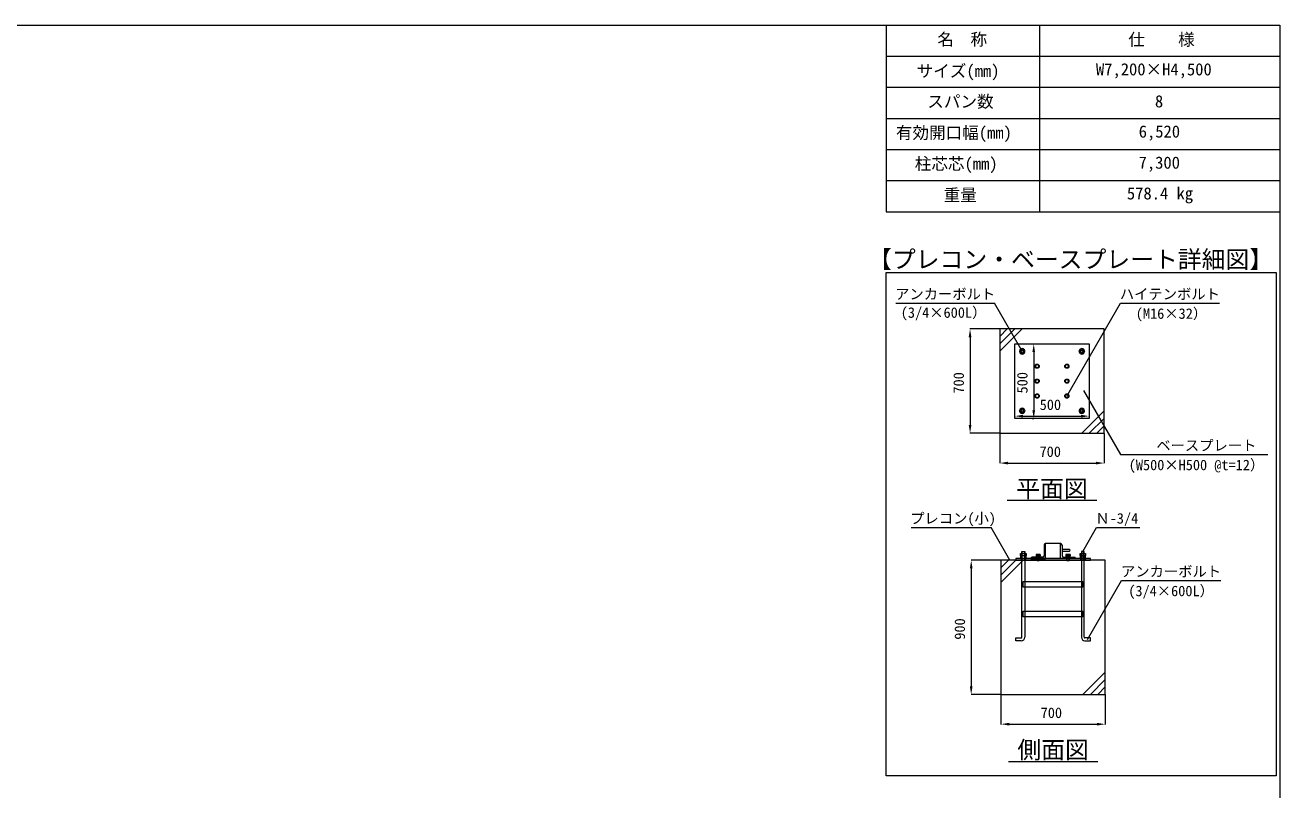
# Model space of a CAD drawing. Units: millimetres, scale not verified. Extents: x -6980 to 13145, y -14438 to 14438.
# Drawn here: x 4719 to 13145, y 9304 to 14438 of the extents above; entities that cross this region are included whole.
import ezdxf
from ezdxf.enums import TextEntityAlignment as Align

# ---------------------------------------------------------------- set-up
doc = ezdxf.new("R2010")
doc.units = ezdxf.units.MM
doc.header["$LTSCALE"] = 38
doc.linetypes.add('DASHED1', pattern=[1.8, 1.2, -0.6])
for name, color, linetype, lineweight in [('0-6_ﾎﾞﾙﾄ類', 2, 'Continuous', 18), ('0-9_基礎工事用PCA小', 7, 'Continuous', 18), ('0-A_図面枠', 7, 'Continuous', 18), ('0-B_寸法', 3, 'Continuous', 18), ('1-4_表', 7, 'Continuous', 18), ('1-6_標準柱', 7, 'Continuous', 18), ('1-7_文字', 7, 'Continuous', 18)]:
    doc.layers.add(name, color=color, linetype=linetype, lineweight=lineweight)
doc.styles.add('ＭＳ ゴシック', font='')
doc.styles.get('ＭＳ ゴシック').set_extended_font_data('MS Gothic')

msp = doc.modelspace()

# ---------------------------------------------------------------- linework, layer by layer
at = {"layer": '0-6_ﾎﾞﾙﾄ類'}
for p, q in [((11412.5, 10877.33), (11412.5, 10891.9)), ((11412.5, 10874.48), (11412.5, 10859.9)), ((11431.55, 10877.33), (11431.55, 10891.9)), ((11431.55, 10874.48), (11431.55, 10859.9)), ((11510.2, 10884.3), (11508.38, 10883.23)), ((11508.38, 10883.23), (11508.38, 10874.5)), ((11535.7, 10874.5), (11508.38, 10874.5)), ((11533.88, 10884.3), (11510.2, 10884.3)), ((11533.27, 10874.3), (11510.8, 10874.3)), ((11515.2, 10883.23), (11515.2, 10874.5)), ((11521.9, 10871.3), (11520.85, 10867.3)), ((11523.23, 10871.3), (11522.15, 10867.3)), ((11528.88, 10883.23), (11528.88, 10874.5)), ((11533.88, 10884.3), (11535.7, 10883.23)), ((11535.7, 10883.23), (11535.7, 10874.5)), ((11710.2, 10884.3), (11708.38, 10883.23)), ((11708.38, 10883.23), (11708.38, 10874.5)), ((11735.7, 10874.5), (11708.38, 10874.5)), ((11733.88, 10884.3), (11710.2, 10884.3)), ((11733.28, 10874.3), (11710.8, 10874.3)), ((11715.2, 10883.23), (11715.2, 10874.5)), ((11721.9, 10871.3), (11720.85, 10867.3)), ((11723.22, 10871.3), (11722.15, 10867.3)), ((11728.88, 10883.23), (11728.88, 10874.5)), ((11733.88, 10884.3), (11735.7, 10883.23)), ((11735.7, 10883.23), (11735.7, 10874.5)), ((11812.5, 10877.33), (11812.5, 10891.9)), ((11812.5, 10874.48), (11812.5, 10859.9)), ((11831.55, 10877.33), (11831.55, 10891.9)), ((11831.55, 10874.48), (11831.55, 10859.9)), ((11514.02, 10845.3), (11514.02, 10867.3)), ((11528.8, 10842.5), (11528.8, 10867.3)), ((11530.02, 10845.3), (11528.8, 10842.5)), ((11530.02, 10845.3), (11530.02, 10867.3)), ((11714.02, 10845.3), (11714.02, 10867.3)), ((11728.8, 10842.5), (11728.8, 10867.3)), ((11730.02, 10845.3), (11728.8, 10842.5)), ((11730.02, 10845.3), (11730.02, 10867.3))]:
    msp.add_line(p, q, dxfattribs=at)
for points in [[(11405.25, 12263.9), (11396.02, 12247.9), (11405.25, 12231.9), (11423.72, 12231.9), (11432.98, 12247.9), (11423.72, 12263.9)], [(11823.73, 12263.9), (11832.97, 12247.9), (11823.73, 12231.9), (11805.25, 12231.9), (11796.02, 12247.9), (11805.25, 12263.9)], [(11507.65, 12159.75), (11500.83, 12147.9), (11507.65, 12136.08), (11521.32, 12136.08), (11528.15, 12147.9), (11521.32, 12159.75)], [(11707.65, 12159.75), (11700.83, 12147.9), (11707.65, 12136.08), (11721.33, 12136.08), (11728.15, 12147.9), (11721.33, 12159.75)], [(11507.65, 12059.75), (11500.83, 12047.9), (11507.65, 12036.08), (11521.32, 12036.08), (11528.15, 12047.9), (11521.32, 12059.75)], [(11707.65, 12059.75), (11700.83, 12047.9), (11707.65, 12036.08), (11721.33, 12036.08), (11728.15, 12047.9), (11721.33, 12059.75)], [(11507.65, 11959.75), (11500.83, 11947.9), (11507.65, 11936.08), (11521.32, 11936.08), (11528.15, 11947.9), (11521.32, 11959.75)], [(11707.65, 11959.75), (11700.83, 11947.9), (11707.65, 11936.08), (11721.33, 11936.08), (11728.15, 11947.9), (11721.33, 11959.75)], [(11405.25, 11831.9), (11396.02, 11847.9), (11405.25, 11863.9), (11423.72, 11863.9), (11432.98, 11847.9), (11423.72, 11831.9)], [(11823.73, 11831.9), (11832.97, 11847.9), (11823.73, 11863.9), (11805.25, 11863.9), (11796.02, 11847.9), (11805.25, 11831.9)], [(11403.55, 10877.33), (11403.55, 10891.9), (11440.5, 10891.9), (11440.5, 10877.33), (11438.02, 10875.9), (11406.02, 10875.9)], [(11403.55, 10874.48), (11403.55, 10859.9), (11440.5, 10859.9), (11440.5, 10874.48), (11438.02, 10875.9), (11406.02, 10875.9)], [(11508.02, 10874.3), (11508.02, 10871.3), (11536.02, 10871.3), (11536.02, 10874.3)], [(11536.02, 10871.3), (11508.02, 10871.3), (11508.02, 10867.3), (11536.02, 10867.3)], [(11708.02, 10874.3), (11708.02, 10871.3), (11736.02, 10871.3), (11736.02, 10874.3)], [(11736.02, 10871.3), (11708.02, 10871.3), (11708.02, 10867.3), (11736.02, 10867.3)], [(11803.55, 10877.33), (11803.55, 10891.9), (11840.5, 10891.9), (11840.5, 10877.33), (11838.02, 10875.9), (11806.02, 10875.9)], [(11803.55, 10874.48), (11803.55, 10859.9), (11840.5, 10859.9), (11840.5, 10874.48), (11838.02, 10875.9), (11806.02, 10875.9)], [(11404.03, 10859.9), (11440.02, 10859.9), (11440.02, 10857.3), (11404.03, 10857.3)], [(11804.02, 10859.9), (11840.03, 10859.9), (11840.03, 10857.3), (11804.02, 10857.3)]]:
    msp.add_lwpolyline(points, close=True, dxfattribs=at)
for points in [[(11530.02, 10845.3), (11514.02, 10845.3), (11515.25, 10842.5)], [(11528.8, 10842.5), (11515.25, 10842.5), (11515.25, 10867.3)], [(11730.02, 10845.3), (11714.02, 10845.3), (11715.25, 10842.5)], [(11728.8, 10842.5), (11715.25, 10842.5), (11715.25, 10867.3)]]:
    msp.add_lwpolyline(points, dxfattribs=at)
for centre, radius in [((11414.5, 12247.9), 16), ((11414.5, 12247.9), 9.53), ((11414.5, 12247.9), 8.07), ((11814.5, 12247.9), 16), ((11814.5, 12247.9), 9.53), ((11814.5, 12247.9), 8.07), ((11514.5, 12147.9), 14), ((11514.5, 12147.9), 11.82), ((11714.5, 12147.9), 14), ((11714.5, 12147.9), 11.82), ((11514.5, 12047.9), 14), ((11514.5, 12047.9), 11.82), ((11714.5, 12047.9), 14), ((11714.5, 12047.9), 11.82), ((11514.5, 11947.9), 14), ((11514.5, 11947.9), 11.82), ((11714.5, 11947.9), 14), ((11714.5, 11947.9), 11.82), ((11414.5, 11847.9), 16), ((11414.5, 11847.9), 9.53), ((11414.5, 11847.9), 8.07), ((11814.5, 11847.9), 16), ((11814.5, 11847.9), 9.53), ((11814.5, 11847.9), 8.07)]:
    msp.add_circle(centre, radius, dxfattribs=at)
for centre, radius, start, end in [((11414.5, 12247.9), 18, 122.734, 177.266), ((11414.5, 12247.9), 18, 182.734, 237.266), ((11414.5, 12247.9), 18, 62.734, 117.266), ((11414.5, 12247.9), 18, 242.734, 297.266), ((11414.5, 12247.9), 18, 2.734, 57.266), ((11414.5, 12247.9), 18, 302.734, 357.266), ((11814.5, 12247.9), 18, 122.734, 177.266), ((11814.5, 12247.9), 18, 182.734, 237.266), ((11814.5, 12247.9), 18, 62.734, 117.266), ((11814.5, 12247.9), 18, 242.734, 297.266), ((11814.5, 12247.9), 18, 2.734, 57.266), ((11814.5, 12247.9), 18, 302.734, 357.266), ((11414.5, 11847.9), 18, 122.734, 177.266), ((11414.5, 11847.9), 18, 182.734, 237.266), ((11414.5, 11847.9), 18, 62.734, 117.266), ((11414.5, 11847.9), 18, 242.734, 297.266), ((11414.5, 11847.9), 18, 2.734, 57.266), ((11414.5, 11847.9), 18, 302.734, 357.266), ((11814.5, 11847.9), 18, 122.734, 177.266), ((11814.5, 11847.9), 18, 182.734, 237.266), ((11814.5, 11847.9), 18, 62.734, 117.266), ((11814.5, 11847.9), 18, 242.734, 297.266), ((11814.5, 11847.9), 18, 2.734, 57.266), ((11814.5, 11847.9), 18, 302.734, 357.266), ((11408.02, 10885.08), 8.95, 240, 300), ((11408.02, 10866.73), 8.95, 60, 120), ((11422.02, 10908.35), 32.45, 252.932, 287.068), ((11422.02, 10843.45), 32.45, 72.932, 107.068), ((11436.03, 10885.08), 8.95, 239.975, 300.025), ((11436.03, 10866.73), 8.95, 59.975, 120.025), ((11511.77, 10878.25), 6.05, 55.616, 124.384), ((11510.8, 10874.5), 0.2, 180, 270), ((11522.02, 10861.67), 22.62, 72.412, 107.588), ((11532.27, 10878.25), 6.05, 55.616, 124.384), ((11533.27, 10874.5), 0.2, 270, 0), ((11711.77, 10878.25), 6.05, 55.616, 124.384), ((11710.8, 10874.5), 0.2, 180, 270), ((11722.02, 10861.67), 22.62, 72.412, 107.588), ((11732.27, 10878.25), 6.05, 55.616, 124.384), ((11733.28, 10874.5), 0.2, 270, 0), ((11808.03, 10885.08), 8.95, 240, 300), ((11808.03, 10866.73), 8.95, 60, 120), ((11822.02, 10908.35), 32.45, 252.932, 287.068), ((11822.02, 10843.45), 32.45, 72.932, 107.068), ((11836.02, 10885.08), 8.95, 239.975, 300.025), ((11836.02, 10866.73), 8.95, 59.975, 120.025)]:
    msp.add_arc(centre, radius, start, end, dxfattribs=at)
at = {"layer": '0-9_基礎工事用PCA小'}
for p, q in [((11264.5, 12247.9), (11414.5, 12397.9)), ((11264.5, 12297.9), (11364.5, 12397.9)), ((11264.5, 12347.9), (11314.5, 12397.9)), ((11964.5, 11847.9), (11814.5, 11697.9)), ((11964.5, 11797.9), (11864.5, 11697.9)), ((11964.5, 11747.9), (11914.5, 11697.9)), ((11272.02, 10695.3), (11422.02, 10845.3)), ((11272.02, 10745.3), (11372.03, 10845.3)), ((11272.02, 10795.3), (11322.02, 10845.3)), ((11412.5, 10845.3), (11431.55, 10845.3)), ((11831.55, 10845.3), (11812.5, 10845.3)), ((11431.55, 10665.3), (11431.55, 10503.3)), ((11812.5, 10665.3), (11812.5, 10503.3)), ((11431.55, 10465.3), (11431.55, 10328.3)), ((11812.5, 10465.3), (11812.5, 10328.3)), ((11972.02, 10095.3), (11822.02, 9945.3)), ((11972.02, 10045.3), (11872.03, 9945.3)), ((11972.02, 9995.3), (11922.02, 9945.3))]:
    msp.add_line(p, q, dxfattribs=at)
at = {"layer": '0-9_基礎工事用PCA小', "linetype": 'DASHED1'}
for p, q in [((11407.35, 10857.3), (11407.35, 10845.3)), ((11437.02, 10857.3), (11437.02, 10845.3)), ((11514.02, 10857.3), (11514.02, 10845.3)), ((11530.02, 10857.3), (11530.02, 10845.3)), ((11714.02, 10857.3), (11714.02, 10845.3)), ((11730.02, 10857.3), (11730.02, 10845.3)), ((11807.02, 10857.3), (11807.02, 10845.3)), ((11837.03, 10857.3), (11837.03, 10845.3)), ((11431.55, 10703.3), (11431.55, 10665.3)), ((11812.5, 10703.3), (11812.5, 10665.3)), ((11431.55, 10503.3), (11431.55, 10465.3)), ((11812.5, 10503.3), (11812.5, 10465.3))]:
    msp.add_line(p, q, dxfattribs=at)
at = {"layer": '0-9_基礎工事用PCA小'}
for points in [[(11264.5, 11697.9), (11964.5, 11697.9), (11964.5, 12397.9), (11264.5, 12397.9)], [(11364.5, 12297.9), (11864.5, 12297.9), (11864.5, 11797.9), (11364.5, 11797.9)], [(11272.02, 9945.3), (11972.02, 9945.3), (11972.02, 10845.3), (11272.02, 10845.3)], [(11372.03, 10845.3), (11872.03, 10845.3), (11872.03, 10857.3), (11372.03, 10857.3)], [(11422.02, 10703.3), (11822.02, 10703.3), (11822.02, 10665.3), (11422.02, 10665.3)], [(11422.02, 10503.3), (11822.02, 10503.3), (11822.02, 10465.3), (11422.02, 10465.3)]]:
    msp.add_lwpolyline(points, close=True, dxfattribs=at)
for points in [[(11412.5, 10328.35), (11412.5, 10905.3), (11431.55, 10905.3), (11431.55, 10703.3)], [(11412.5, 10842.8), (11415, 10845.3), (11415, 10905.3), (11429.05, 10905.3), (11429.05, 10845.3), (11431.55, 10842.8)], [(11831.55, 10328.35), (11831.55, 10905.3), (11812.5, 10905.3), (11812.5, 10703.3)], [(11831.55, 10842.8), (11829.05, 10845.3), (11829.05, 10905.3), (11815, 10905.3), (11815, 10845.3), (11812.5, 10842.8)], [(11408.55, 10305.3), (11371.55, 10305.3), (11371.55, 10324.35), (11408.5, 10324.35)], [(11835.5, 10305.3), (11872.5, 10305.3), (11872.5, 10324.35), (11835.55, 10324.35)]]:
    msp.add_lwpolyline(points, dxfattribs=at)
for centre, radius, start, end in [((11408.5, 10328.35), 4, 270, 0), ((11408.55, 10328.3), 23, 270, 0), ((11835.5, 10328.3), 23, 180, 270), ((11835.55, 10328.35), 4, 180, 270)]:
    msp.add_arc(centre, radius, start, end, dxfattribs=at)
at = {"layer": '0-A_図面枠'}
for points in [[(-6980.2, 14437.5), (13144.8, 14437.5), (13144.8, 562.5), (-6980.2, 562.5)], [(10500, 12777.38), (13119.93, 12777.38), (13119.93, 9398.83), (10500, 9398.83)]]:
    msp.add_lwpolyline(points, close=True, dxfattribs=at)
at = {"layer": '0-B_寸法'}
for p, q in [((11263.5, 12397.9), (11063.5, 12397.9)), ((11064.5, 12342.9), (11064.5, 11752.9)), ((11365.5, 12297.9), (11492.8, 12297.9)), ((11491.8, 12242.9), (11491.8, 11852.9)), ((11364.5, 11798.9), (11364.5, 11813.9)), ((11419.5, 11812.9), (11809.5, 11812.9)), ((11480.5, 11797.9), (11492.8, 11797.9)), ((11263.5, 11697.9), (11063.5, 11697.9)), ((11264.5, 11696.9), (11264.5, 11496.9)), ((11964.5, 11696.9), (11964.5, 11496.9)), ((11319.5, 11497.9), (11909.5, 11497.9)), ((11271.02, 10845.3), (11071.03, 10845.3)), ((11072.02, 10790.3), (11072.02, 10000.3)), ((11271.02, 9945.3), (11071.03, 9945.3)), ((11272.02, 9944.3), (11272.02, 9744.3)), ((11972.02, 9944.3), (11972.02, 9744.3)), ((11327.03, 9745.3), (11917.03, 9745.3))]:
    msp.add_line(p, q, dxfattribs=at)
at = {"layer": '0-B_寸法', "color": 91}
for points in [[(11055.33, 12342.9), (11064.5, 12397.9), (11073.65, 12342.9)], [(11482.62, 12242.9), (11491.8, 12297.9), (11500.98, 12242.9)], [(11419.5, 11822.08), (11364.5, 11812.9), (11419.5, 11803.75)], [(11482.62, 11852.9), (11491.8, 11797.9), (11500.98, 11852.9)], [(11809.5, 11822.08), (11864.5, 11812.9), (11809.5, 11803.75)], [(11055.33, 11752.9), (11064.5, 11697.9), (11073.65, 11752.9)], [(11319.5, 11507.08), (11264.5, 11497.9), (11319.5, 11488.75)], [(11909.5, 11507.08), (11964.5, 11497.9), (11909.5, 11488.75)], [(11062.88, 10790.3), (11072.02, 10845.3), (11081.2, 10790.3)], [(11062.88, 10000.3), (11072.02, 9945.3), (11081.2, 10000.3)], [(11327.03, 9754.45), (11272.02, 9745.3), (11327.03, 9736.12)], [(11917.03, 9754.45), (11972.02, 9745.3), (11917.03, 9736.12)]]:
    msp.add_solid(points, dxfattribs=at)
at = {"layer": '1-4_表'}
for p, q in [((10500, 14437.5), (13144.8, 14437.5)), ((10500, 14437.5), (10500, 13184.7)), ((11530.08, 14437.5), (11530.08, 13184.7)), ((13144.8, 14437.5), (13144.8, 13184.7)), ((10500, 14228.7), (13144.8, 14228.7)), ((10500, 14019.9), (13144.8, 14019.9)), ((10500, 13811.1), (13144.8, 13811.1)), ((10500, 13602.3), (13144.8, 13602.3)), ((10500, 13393.5), (13144.8, 13393.5)), ((10500, 13184.7), (13144.8, 13184.7))]:
    msp.add_line(p, q, dxfattribs=at)
at = {"layer": '1-6_標準柱'}
for p, q in [((11672.02, 10957.3), (11568.83, 10957.3)), ((11562.02, 10947.3), (11562.02, 10877.3)), ((11682.02, 10947.3), (11682.02, 10877.3)), ((11552.02, 10867.3), (11482.02, 10867.3)), ((11672.02, 10857.3), (11572.02, 10857.3)), ((11692.02, 10867.3), (11762.02, 10867.3))]:
    msp.add_line(p, q, dxfattribs=at)
at = {"layer": '1-6_標準柱', "linetype": 'DASHED1'}
for p, q in [((11512.02, 10867.3), (11512.02, 10857.3)), ((11532.03, 10867.3), (11532.03, 10857.3)), ((11712.03, 10867.3), (11712.03, 10857.3)), ((11732.02, 10867.3), (11732.02, 10857.3))]:
    msp.add_line(p, q, dxfattribs=at)
at = {"layer": '1-6_標準柱'}
for points in [[(11472.02, 10857.3), (11572.02, 10857.3), (11572.02, 10957.3)], [(11772.02, 10857.3), (11672.02, 10857.3), (11672.02, 10957.3)], [(11731.03, 10917.3), (11682.02, 10917.3), (11682.02, 10907.3), (11731.03, 10907.3)]]:
    msp.add_lwpolyline(points, dxfattribs=at)
for centre, radius, start, end in [((11572.02, 10947.3), 10, 90, 180), ((11672.02, 10947.3), 10, 0, 90), ((11552.02, 10877.3), 10, 270, 0), ((11692.02, 10877.3), 10, 180, 270), ((11731.03, 10912.3), 5, 270, 90), ((11482.02, 10857.3), 10, 90, 180), ((11762.02, 10857.3), 10, 0, 90)]:
    msp.add_arc(centre, radius, start, end, dxfattribs=at)
at = {"layer": '1-7_文字'}
for p, q in [((10566.25, 12570.7), (11227.77, 12570.7)), ((11228.12, 12570.7), (11227.77, 12570.7)), ((11414.5, 12247.9), (11228.12, 12570.7)), ((11714.5, 11947.9), (12074.05, 12570.7)), ((12074.05, 12570.7), (12074.42, 12570.7)), ((12074.42, 12570.7), (12738.5, 12570.7)), ((11825.48, 11985.23), (12074.05, 11554.62)), ((12074.05, 11554.62), (12074.42, 11554.62)), ((12074.42, 11554.62), (13064.05, 11554.62)), ((11314.5, 11247.9), (11914.5, 11247.9)), ((10667.95, 11065.1), (11205.02, 11065.1)), ((11205.4, 11065.1), (11205.02, 11065.1)), ((11332.3, 10845.3), (11205.4, 11065.1)), ((11822.02, 10905.3), (11914.3, 11065.1)), ((11914.3, 11065.1), (11914.65, 11065.1)), ((11914.65, 11065.1), (12204.58, 11065.1)), ((11854.02, 10314.83), (12081.6, 10708.98)), ((12081.6, 10708.98), (12081.95, 10708.98)), ((12081.95, 10708.98), (12749, 10708.98)), ((11322.02, 9495.3), (11922.02, 9495.3))]:
    msp.add_line(p, q, dxfattribs=at)

# ---------------------------------------------------------------- texts
at = {"layer": '0-B_寸法', "style": 'ＭＳ ゴシック'}
for s, p in [('700', (11044.1, 11964.38)), ('500', (11471.4, 11965.23)), ('900', (11051.62, 10312.4))]:
    msp.add_text(s, height=70.38, rotation=90, dxfattribs=at).set_placement(p, align=Align.BOTTOM_LEFT)
for s, p in [('500', (11531.82, 11833.3)), ('700', (11530.98, 11518.3)), ('700', (11538.5, 9765.7))]:
    msp.add_text(s, height=70.38, dxfattribs=at).set_placement(p, align=Align.BOTTOM_LEFT)
at = {"layer": '1-4_表', "style": 'ＭＳ ゴシック'}
for s, p in [('名\u3000称', (10844.75, 14276.48)), ('仕\u3000\u3000様', (12127.1, 14275.75)), ('サイズ(mm)', (10705.85, 14064.48)), ('W7,200×H4,500', (11909.6, 14075.6)), ('スパン数', (10777.27, 13859.38)), ('8', (12305.8, 13860.88)), ('有効開口幅(mm)', (10566.2, 13649.85)), ('6,520', (12196.8, 13658)), ('柱芯芯(mm)', (10693.25, 13441.77)), ('7,300', (12196.08, 13449.2)), ('重量', (10887.5, 13231.75)), ('578.4 kg', (12117.48, 13242.88))]:
    msp.add_text(s, height=81.64, dxfattribs=at).set_placement(p, align=Align.BOTTOM_LEFT)
at = {"layer": '1-7_文字', "style": 'ＭＳ ゴシック'}
for s, height, p in [('【プレコン・ベースプレート詳細図】 ', 117.3, (10379.35, 12771.38)), ('アンカーボルト', 70.38, (10561.15, 12576.1)), ('ハイテンボルト', 70.38, (12069.88, 12576.1)), ('(3/4×600L）', 70.38, (10599.12, 12451.9)), ('(M16×32）', 70.38, (12177.27, 12445.1)), ('   \u3000ベースプレート\u3000\u3000\u3000', 70.38, (12075.42, 11560.02)), ('(W500×H500 @t=12）', 70.38, (12129.73, 11429.02)), ('平面図', 117.3, (11374.5, 11231.9)), ('プレコン(小)', 70.38, (10662.43, 11070.5)), ('Ｎ-3/4', 70.38, (11905.85, 11070.5)), ('アンカーボルト\u3000', 70.38, (12077.85, 10714.38)), ('(3/4×600L）', 70.38, (12126.85, 10583.38)), ('側面図', 117.3, (11382.02, 9479.3))]:
    msp.add_text(s, height=height, dxfattribs=at).set_placement(p, align=Align.BOTTOM_LEFT)

doc.saveas('drawing.dxf')
